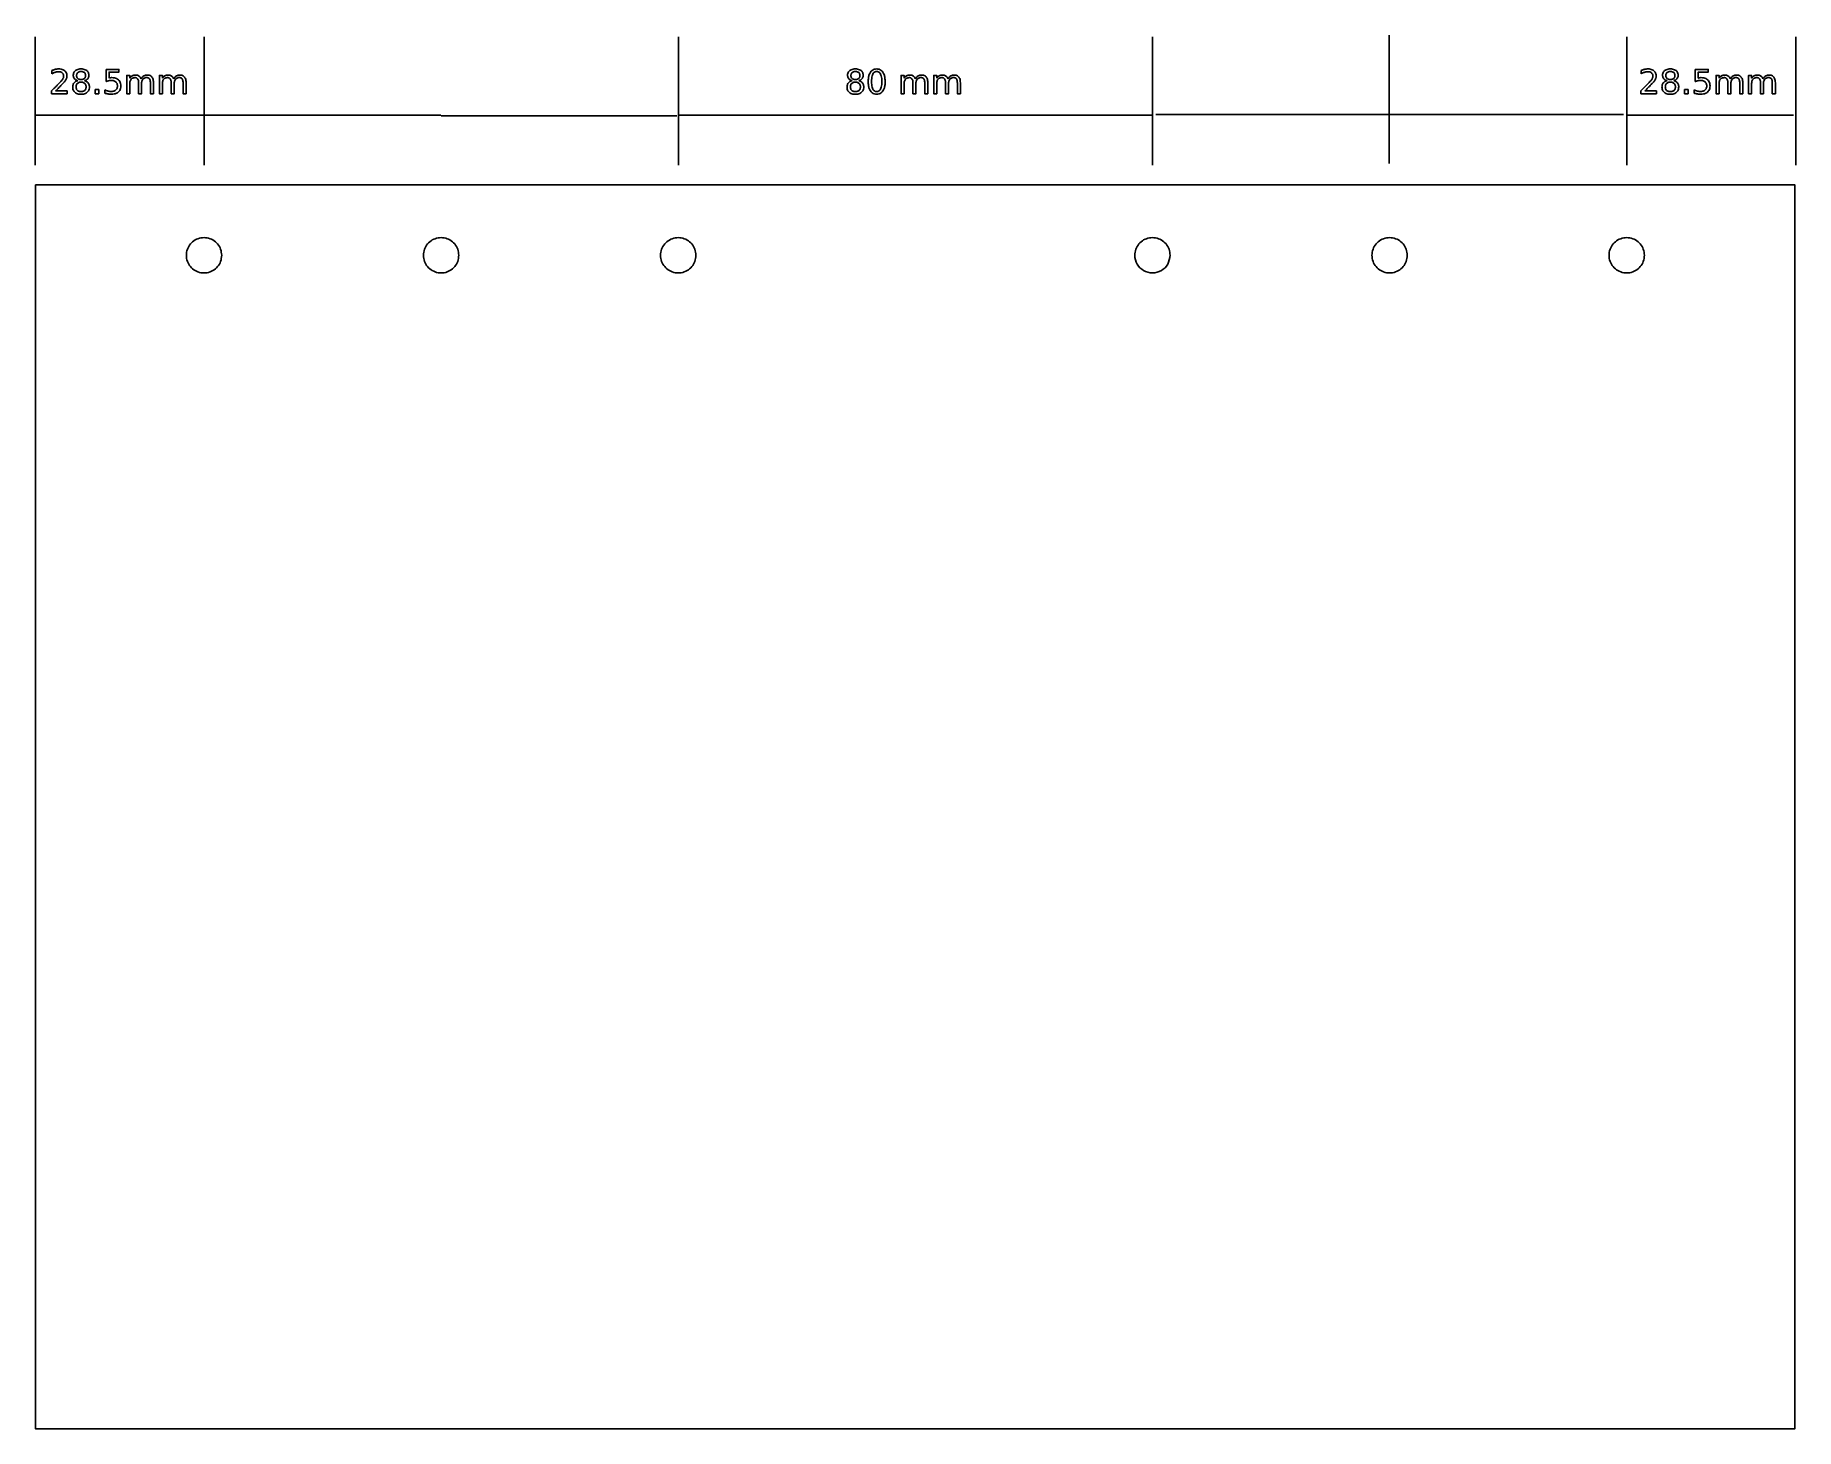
# Model space of a CAD drawing. Extents: x -91 to 206, y 120 to 355.
import ezdxf

# ---------------------------------------------------------------- set-up
doc = ezdxf.new("R2010")
doc.units = 0
doc.layers.get('0').update_dxf_attribs({"linetype": 'CONTINUOUS'})

msp = doc.modelspace()

# ---------------------------------------------------------------- linework, layer by layer
at = {"color": 5}
for points in [[(-90.50311, 354.309835), (-90.50311, 332.664679)], [(-62.00311, 354.309835), (-62.00311, 332.664679)], [(17.996888, 354.309835), (17.996888, 332.664679)], [(97.996888, 354.309835), (97.996888, 332.664679)], [(137.895548, 354.581269), (137.895548, 332.936113)], [(177.996888, 354.309835), (177.996888, 332.664679)], [(206.496888, 354.309835), (206.496888, 332.664679)], [(-87.712932, 348.061976), (-87.712932, 348.624216)], [(-78.560002, 348.822653), (-76.374433, 348.822653), (-76.374433, 348.35412), (-78.050128, 348.35412), (-78.050128, 347.345396)], [(-78.560002, 346.755592), (-78.560002, 348.822653)], [(-74.552667, 346.452428), (-74.552667, 344.707831), (-75.062541, 344.707831), (-75.062541, 347.794637), (-74.552667, 347.794637), (-74.552667, 347.31508)], [(-69.051539, 346.452428), (-69.051539, 344.707831), (-69.561413, 344.707831), (-69.561413, 347.794637), (-69.051539, 347.794637), (-69.051539, 347.31508)], [(56.070988, 346.45242), (56.070988, 344.707824), (55.561118, 344.707824), (55.561118, 347.794629), (56.070988, 347.794629), (56.070988, 347.315072)], [(61.572118, 346.45242), (61.572118, 344.707824), (61.062238, 344.707824), (61.062238, 347.794629), (61.572118, 347.794629), (61.572118, 347.315072)], [(180.389548, 348.061976), (180.389548, 348.624216)], [(189.542478, 348.822653), (191.728048, 348.822653), (191.728048, 348.35412), (190.052358, 348.35412), (190.052358, 347.345396)], [(189.542478, 346.755592), (189.542478, 348.822653)], [(193.549818, 346.452428), (193.549818, 344.707831), (193.039938, 344.707831), (193.039938, 347.794637), (193.549818, 347.794637), (193.549818, 347.31508)], [(199.050938, 346.452428), (199.050938, 344.707831), (198.541068, 344.707831), (198.541068, 347.794637), (199.050938, 347.794637), (199.050938, 347.31508)], [(-87.070766, 345.176364), (-85.127732, 345.176364), (-85.127732, 344.707831), (-87.740493, 344.707831), (-87.740493, 345.176364)], [(-78.733635, 344.804294), (-78.733635, 345.363778)], [(-72.554512, 346.452428), (-72.554512, 344.707831), (-73.064386, 344.707831), (-73.064386, 346.554403)], [(-70.556356, 346.570939), (-70.556356, 344.707831), (-71.06623, 344.707831), (-71.06623, 346.554403)], [(-67.053383, 346.452428), (-67.053383, 344.707831), (-67.563258, 344.707831), (-67.563258, 346.554403)], [(-65.055228, 346.570939), (-65.055228, 344.707831), (-65.565102, 344.707831), (-65.565102, 346.554403)], [(58.069148, 346.45242), (58.069148, 344.707824), (57.559268, 344.707824), (57.559268, 346.554395)], [(60.067298, 346.570931), (60.067298, 344.707824), (59.557428, 344.707824), (59.557428, 346.554395)], [(63.570268, 346.45242), (63.570268, 344.707824), (63.060398, 344.707824), (63.060398, 346.554395)], [(65.568428, 346.570931), (65.568428, 344.707824), (65.058548, 344.707824), (65.058548, 346.554395)], [(181.031718, 345.176364), (182.974748, 345.176364), (182.974748, 344.707831), (180.361988, 344.707831), (180.361988, 345.176364)], [(189.368848, 344.804294), (189.368848, 345.363778)], [(195.547968, 346.452428), (195.547968, 344.707831), (195.038098, 344.707831), (195.038098, 346.554403)], [(197.546128, 346.570939), (197.546128, 344.707831), (197.036248, 344.707831), (197.036248, 346.554403)], [(201.049098, 346.452428), (201.049098, 344.707831), (200.539228, 344.707831), (200.539228, 346.554403)], [(203.047258, 346.570939), (203.047258, 344.707831), (202.537378, 344.707831), (202.537378, 346.554403)], [(-90.417794, 341.080669), (-62.054932, 341.080669)], [(-61.823443, 341.080669), (-22.055002, 341.080669)], [(-22.007576, 341.011409), (17.760908, 341.011409)], [(17.945068, 341.080669), (97.945068, 341.080669)], [(98.533528, 341.198397), (138.301968, 341.198397)], [(137.692108, 341.198392), (177.460548, 341.198392)], [(177.945068, 341.080669), (206.094898, 341.080669)]]:
    msp.add_lwpolyline(points, dxfattribs=at)
for points in [[(-83.526452, 347.7781)], [(47.097208, 347.778093)], [(51.451808, 348.89706)], [(51.451808, 348.456088)], [(184.576028, 347.7781)], [(-87.070766, 345.176363)], [(-83.322502, 346.898912)], [(-82.765775, 346.66189)], [(-80.362476, 345.407875), (-79.780944, 345.407875), (-79.780944, 344.707831), (-80.362476, 344.707831)], [(-72.63995, 347.20208)], [(-67.138822, 347.20208)], [(47.301148, 346.898904)], [(47.857878, 346.661882)], [(57.983708, 347.202073)], [(63.484838, 347.202073)], [(181.031678, 345.176363)], [(184.779978, 346.898912)], [(185.336708, 346.66189)], [(187.740008, 345.407875), (188.321538, 345.407875), (188.321538, 344.707831), (187.740008, 344.707831)], [(195.462528, 347.20208)], [(200.963658, 347.20208)]]:
    msp.add_lwpolyline(points, close=True, dxfattribs=at)
at = {"color": 1}
for points in [[(-90.459221, 329.33833), (206.349369, 329.33833), (206.349369, 119.52975), (-90.459221, 119.52975)], [(-59.045787, 317.463592)], [(-19.045856, 317.463584)], [(20.948807, 317.460891)], [(100.95167, 317.46232)], [(140.954141, 317.463317)], [(180.954227, 317.46362)]]:
    msp.add_lwpolyline(points, close=True, dxfattribs=at)
at = {"color": 5}
for points, knots in [([(-87.740493, 345.176364), (-87.661661, 345.257587), (-87.487511, 345.437017), (-87.199793, 345.729922), (-86.883604, 346.04958), (-86.586513, 346.350684), (-86.356124, 346.587972), (-86.17781, 346.779015), (-86.034853, 346.947641), (-85.909027, 347.116168), (-85.81684, 347.26852), (-85.754631, 347.410961), (-85.71755, 347.549474), (-85.703562, 347.710793), (-85.724465, 347.890663), (-85.804237, 348.077309), (-85.936367, 348.2294), (-86.106738, 348.346436), (-86.313434, 348.415702), (-86.5211, 348.433413), (-86.720076, 348.421248), (-86.905597, 348.390321), (-87.097554, 348.33931), (-87.296296, 348.266793), (-87.503574, 348.174814), (-87.64145, 348.100503), (-87.712932, 348.061976)], [0, 0, 0, 0, 0.339565, 0.750139, 1.231729, 1.688422, 2.019127, 2.223911, 2.472304, 2.681962, 2.854276, 3.005305, 3.146801, 3.282376, 3.489157, 3.683373, 3.881936, 4.085534, 4.296461, 4.528194, 4.7064, 4.89353, 5.091481, 5.301388, 5.52759, 5.771125, 5.771125, 5.771125, 5.771125]), ([(-87.712932, 348.624216), (-87.640108, 348.6525), (-87.498846, 348.707365), (-87.289047, 348.775294), (-87.089428, 348.82913), (-86.900073, 348.867829), (-86.721373, 348.891597), (-86.472707, 348.902545), (-86.164173, 348.877289), (-85.813148, 348.772229), (-85.524672, 348.592537), (-85.305494, 348.351393), (-85.17409, 348.052024), (-85.143131, 347.779051), (-85.156643, 347.557142), (-85.189083, 347.394837), (-85.244533, 347.234698), (-85.328483, 347.069219), (-85.446228, 346.892018), (-85.560139, 346.736556), (-85.691584, 346.59583), (-85.837737, 346.441614), (-86.050389, 346.220104), (-86.331164, 345.932602), (-86.678316, 345.576954), (-86.932508, 345.31749), (-87.070766, 345.176363)], [0, 0, 0, 0, 0.234333, 0.454551, 0.661201, 0.854284, 1.033984, 1.201361, 1.600432, 1.956662, 2.290226, 2.607759, 2.919498, 3.254739, 3.421367, 3.585322, 3.74957, 3.92829, 4.140309, 4.387444, 4.50515, 4.717654, 5.024984, 5.426266, 5.923254, 6.515952, 6.515952, 6.515952, 6.515952]), ([(-83.322502, 346.898912), (-83.397587, 346.921158), (-83.542287, 346.964029), (-83.733522, 347.078716), (-83.888015, 347.225969), (-84.000381, 347.405116), (-84.06754, 347.610366), (-84.089195, 347.858416), (-84.058317, 348.132542), (-83.937434, 348.406376), (-83.734491, 348.625991), (-83.463428, 348.786156), (-83.131945, 348.880005), (-82.765358, 348.906132), (-82.398823, 348.880039), (-82.067089, 348.786498), (-81.796913, 348.625572), (-81.594085, 348.406416), (-81.473263, 348.132533), (-81.442267, 347.858399), (-81.464237, 347.610272), (-81.532249, 347.404724), (-81.64646, 347.227026), (-81.798631, 347.078639), (-81.988309, 346.964069), (-82.131826, 346.92117), (-82.206291, 346.898912)], [0, 0, 0, 0, 0.234167, 0.451278, 0.661789, 0.869017, 1.07906, 1.303389, 1.611775, 1.896745, 2.185939, 2.494221, 2.829658, 3.210107, 3.591776, 3.927213, 4.234447, 4.523641, 4.80861, 5.116997, 5.341356, 5.551691, 5.759737, 5.968928, 6.184463, 6.416894, 6.416894, 6.416894, 6.416894]), ([(-83.526452, 347.7781), (-83.522829, 347.711604), (-83.515943, 347.585233), (-83.446868, 347.410931), (-83.332545, 347.270533), (-83.175063, 347.169564), (-82.981073, 347.110683), (-82.766268, 347.094463), (-82.551848, 347.110745), (-82.358544, 347.16954), (-82.201865, 347.271535), (-82.083986, 347.410194), (-82.014773, 347.584953), (-81.995811, 347.7781), (-82.014773, 347.971247), (-82.083986, 348.146007), (-82.201865, 348.284666), (-82.358544, 348.386661), (-82.551848, 348.445456), (-82.766268, 348.461738), (-82.981073, 348.445518), (-83.175063, 348.386637), (-83.332545, 348.285668), (-83.446868, 348.14527), (-83.515943, 347.970967), (-83.522829, 347.844596), (-83.526452, 347.7781)], [0, 0, 0, 0, 0.198745, 0.377701, 0.552033, 0.733625, 0.930322, 1.154145, 1.376443, 1.572264, 1.753601, 1.929885, 2.109528, 2.308342, 2.507157, 2.6868, 2.863084, 3.044421, 3.240242, 3.46254, 3.686363, 3.88306, 4.064652, 4.238984, 4.41794, 4.616686, 4.616686, 4.616686, 4.616686]), ([(-74.552667, 347.31508), (-74.513438, 347.374133), (-74.437833, 347.487944), (-74.296621, 347.62979), (-74.139567, 347.739544), (-73.963398, 347.815702), (-73.768298, 347.860105), (-73.560213, 347.874216), (-73.351442, 347.858069), (-73.156367, 347.800882), (-72.985038, 347.703544), (-72.838754, 347.570056), (-72.719012, 347.400741), (-72.666974, 347.269984), (-72.63995, 347.20208)], [0, 0, 0, 0, 0.212274, 0.409108, 0.596414, 0.783877, 0.98109, 1.193837, 1.407513, 1.606029, 1.798568, 1.993458, 2.195839, 2.414486, 2.414486, 2.414486, 2.414486]), ([(-72.63995, 347.20208), (-72.597177, 347.272969), (-72.515353, 347.40858), (-72.361437, 347.579599), (-72.190238, 347.711983), (-71.998533, 347.804202), (-71.786923, 347.858195), (-71.539085, 347.876815), (-71.270359, 347.848473), (-71.007782, 347.731434), (-70.802442, 347.533101), (-70.656008, 347.267329), (-70.569651, 346.938305), (-70.561002, 346.699303), (-70.556356, 346.570939)], [0, 0, 0, 0, 0.247938, 0.474306, 0.685796, 0.893294, 1.107877, 1.337039, 1.636461, 1.909034, 2.183059, 2.477506, 2.80891, 3.193413, 3.193413, 3.193413, 3.193413]), ([(-69.051539, 347.31508), (-69.01231, 347.374133), (-68.936705, 347.487944), (-68.795493, 347.62979), (-68.638439, 347.739544), (-68.46227, 347.815702), (-68.267169, 347.860105), (-68.059085, 347.874216), (-67.850313, 347.858069), (-67.655238, 347.800882), (-67.483909, 347.703544), (-67.337626, 347.570056), (-67.217884, 347.400741), (-67.165846, 347.269984), (-67.138822, 347.20208)], [0, 0, 0, 0, 0.212274, 0.409108, 0.596414, 0.783877, 0.98109, 1.193838, 1.407514, 1.60603, 1.798568, 1.993458, 2.19584, 2.414486, 2.414486, 2.414486, 2.414486]), ([(-67.138822, 347.20208), (-67.096049, 347.272969), (-67.014225, 347.40858), (-66.860309, 347.579599), (-66.68911, 347.711983), (-66.497405, 347.804202), (-66.285795, 347.858195), (-66.037957, 347.876815), (-65.769231, 347.848473), (-65.506654, 347.731434), (-65.301314, 347.533101), (-65.15488, 347.267329), (-65.068523, 346.938305), (-65.059874, 346.699303), (-65.055228, 346.570939)], [0, 0, 0, 0, 0.247938, 0.474306, 0.685796, 0.893294, 1.107877, 1.337039, 1.636461, 1.909034, 2.183059, 2.477506, 2.80891, 3.193413, 3.193413, 3.193413, 3.193413]), ([(47.301148, 346.898904), (47.226063, 346.921149), (47.081363, 346.964019), (46.890128, 347.078706), (46.73564, 347.225963), (46.623271, 347.405108), (46.556111, 347.610358), (46.534455, 347.858408), (46.565335, 348.132535), (46.686221, 348.406369), (46.889168, 348.62598), (47.160227, 348.786149), (47.491708, 348.879998), (47.858296, 348.906125), (48.224831, 348.880032), (48.556567, 348.786491), (48.826743, 348.625564), (49.02957, 348.406408), (49.150391, 348.132525), (49.181387, 347.858391), (49.159417, 347.610264), (49.091407, 347.404717), (48.977197, 347.227018), (48.825026, 347.078632), (48.635349, 346.964061), (48.491832, 346.921162), (48.417368, 346.898904)], [0, 0, 0, 0, 0.234166, 0.451276, 0.661788, 0.869016, 1.079059, 1.303387, 1.611774, 1.896745, 2.185942, 2.49422, 2.829655, 3.210104, 3.591776, 3.927215, 4.234448, 4.523641, 4.808611, 5.116997, 5.341356, 5.55169, 5.759735, 5.968927, 6.184462, 6.416891, 6.416891, 6.416891, 6.416891]), ([(47.097208, 347.778093), (47.100831, 347.711597), (47.107716, 347.585226), (47.176788, 347.410924), (47.291107, 347.270523), (47.448592, 347.169557), (47.642581, 347.110675), (47.857386, 347.094455), (48.071805, 347.110737), (48.265112, 347.169533), (48.421793, 347.271525), (48.539674, 347.410186), (48.608887, 347.584946), (48.627848, 347.778093), (48.608887, 347.97124), (48.539674, 348.146), (48.421793, 348.284661), (48.265112, 348.386653), (48.071805, 348.445449), (47.857386, 348.461731), (47.642581, 348.445511), (47.448592, 348.386629), (47.291107, 348.285663), (47.176788, 348.145262), (47.107716, 347.97096), (47.100831, 347.844589), (47.097208, 347.778093)], [0, 0, 0, 0, 0.198746, 0.377701, 0.55203, 0.733625, 0.930322, 1.154142, 1.376441, 1.572264, 1.753604, 1.929888, 2.109532, 2.308346, 2.507161, 2.686805, 2.863089, 3.044428, 3.240252, 3.46255, 3.686371, 3.883067, 4.064663, 4.238991, 4.417947, 4.616693, 4.616693, 4.616693, 4.616693]), ([(50.393468, 345.173601), (50.319302, 345.311034), (50.158778, 345.608494), (50.052545, 346.154528), (50.017869, 346.7611), (50.050397, 347.37), (50.165135, 347.910426), (50.365334, 348.346269), (50.65379, 348.668558), (51.03037, 348.867323), (51.307743, 348.886895), (51.451808, 348.89706)], [0, 0, 0, 0, 0.466233, 1.009117, 1.648581, 2.289267, 2.832151, 3.297281, 3.711439, 4.108776, 4.538174, 4.538174, 4.538174, 4.538174]), ([(52.507378, 348.348601), (52.582114, 348.211623), (52.743989, 347.914939), (52.850915, 347.368549), (52.885828, 346.761913), (52.852998, 346.152973), (52.737184, 345.612272), (52.536001, 345.177562), (52.248413, 344.853712), (51.872632, 344.661739), (51.45137, 344.610104), (51.031789, 344.662518), (50.649835, 344.851235), (50.48005, 345.06473), (50.393468, 345.173601)], [0, 0, 0, 0, 0.465798, 1.008888, 1.649594, 2.289077, 2.832167, 3.299068, 3.71106, 4.107155, 4.5362, 4.965554, 5.36247, 5.775503, 5.775503, 5.775503, 5.775503]), ([(51.451808, 348.456088), (51.361797, 348.447904), (51.184848, 348.431815), (50.952105, 348.271263), (50.782021, 348.020045), (50.667308, 347.67945), (50.60093, 347.250627), (50.582717, 346.761508), (50.600884, 346.272394), (50.667684, 345.843598), (50.781276, 345.503042), (50.952398, 345.251189), (51.18507, 345.0965), (51.45222, 345.05483), (51.719324, 345.096333), (51.952583, 345.250824), (52.121804, 345.503807), (52.23794, 345.843203), (52.3052, 346.272391), (52.323786, 346.761508), (52.305154, 347.25063), (52.238318, 347.679846), (52.121058, 348.019283), (51.952877, 348.271628), (51.719551, 348.431998), (51.542215, 348.447954), (51.451808, 348.456088)], [0, 0, 0, 0, 0.267247, 0.525368, 0.815319, 1.164937, 1.594473, 2.113472, 2.631247, 3.060784, 3.411554, 3.70026, 3.957878, 4.225072, 4.493467, 4.751082, 5.039073, 5.390366, 5.820057, 6.337846, 6.856859, 7.28655, 7.636693, 7.925931, 8.184048, 8.452498, 8.452498, 8.452498, 8.452498]), ([(51.451808, 348.89706), (51.595384, 348.886672), (51.871638, 348.866685), (52.252853, 348.671302), (52.421384, 348.457629), (52.507378, 348.348601)], [0, 0, 0, 0, 0.429088, 0.825606, 1.238726, 1.238726, 1.238726, 1.238726]), ([(56.070988, 347.315072), (56.110217, 347.374125), (56.185821, 347.487937), (56.327033, 347.629784), (56.484089, 347.739536), (56.660258, 347.815695), (56.855359, 347.860097), (57.063444, 347.874208), (57.272216, 347.858061), (57.467291, 347.800874), (57.638622, 347.703538), (57.784904, 347.570048), (57.904645, 347.400734), (57.956684, 347.269977), (57.983708, 347.202073)], [0, 0, 0, 0, 0.212274, 0.409109, 0.596416, 0.783878, 0.981091, 1.193841, 1.407516, 1.606033, 1.798572, 1.993461, 2.195843, 2.414489, 2.414489, 2.414489, 2.414489]), ([(57.983708, 347.202073), (58.026481, 347.272962), (58.108306, 347.408572), (58.26222, 347.579591), (58.433416, 347.711977), (58.62512, 347.804194), (58.836729, 347.858187), (59.084568, 347.876807), (59.353294, 347.848465), (59.615873, 347.731427), (59.821208, 347.533091), (59.967645, 347.267322), (60.054003, 346.938297), (60.062652, 346.699295), (60.067298, 346.570931)], [0, 0, 0, 0, 0.247937, 0.474305, 0.685794, 0.89329, 1.107872, 1.337033, 1.636458, 1.909031, 2.183054, 2.477501, 2.808905, 3.193409, 3.193409, 3.193409, 3.193409]), ([(61.572118, 347.315072), (61.611347, 347.374125), (61.686951, 347.487937), (61.828163, 347.629784), (61.985219, 347.739536), (62.161388, 347.815695), (62.356489, 347.860097), (62.564573, 347.874208), (62.773344, 347.858061), (62.968417, 347.800875), (63.139743, 347.703534), (63.28603, 347.57005), (63.405774, 347.400735), (63.457813, 347.269977), (63.484838, 347.202073)], [0, 0, 0, 0, 0.212274, 0.409109, 0.596416, 0.783878, 0.981091, 1.193841, 1.407515, 1.606028, 1.798563, 1.993456, 2.195839, 2.414486, 2.414486, 2.414486, 2.414486]), ([(63.484838, 347.202073), (63.527609, 347.272962), (63.609431, 347.408573), (63.763346, 347.579592), (63.934546, 347.711975), (64.12625, 347.804194), (64.337859, 347.858187), (64.585697, 347.876807), (64.854422, 347.848465), (65.116998, 347.731426), (65.322338, 347.533093), (65.468775, 347.267321), (65.555133, 346.938297), (65.563782, 346.699295), (65.568428, 346.570931)], [0, 0, 0, 0, 0.247935, 0.474302, 0.685795, 0.893291, 1.107873, 1.337034, 1.636455, 1.909028, 2.183054, 2.477501, 2.808905, 3.193408, 3.193408, 3.193408, 3.193408]), ([(180.361988, 345.176364), (180.44082, 345.257587), (180.614969, 345.437017), (180.902687, 345.729922), (181.218875, 346.049581), (181.515966, 346.350684), (181.746356, 346.587972), (181.92467, 346.779015), (182.067626, 346.947641), (182.193453, 347.116167), (182.285639, 347.26852), (182.34785, 347.410961), (182.384931, 347.549474), (182.39892, 347.710793), (182.378017, 347.890663), (182.298245, 348.077309), (182.166115, 348.229401), (181.995742, 348.346435), (181.789046, 348.415702), (181.58138, 348.433413), (181.382405, 348.421248), (181.196884, 348.390321), (181.004928, 348.339309), (180.806186, 348.266794), (180.598906, 348.174814), (180.46103, 348.100503), (180.389548, 348.061976)], [0, 0, 0, 0, 0.339565, 0.750139, 1.231728, 1.688421, 2.019126, 2.223911, 2.472304, 2.681961, 2.854275, 3.005305, 3.146801, 3.282376, 3.489157, 3.683373, 3.881936, 4.085536, 4.296463, 4.528194, 4.706402, 4.893531, 5.091481, 5.301389, 5.527592, 5.771128, 5.771128, 5.771128, 5.771128]), ([(180.389548, 348.624216), (180.462372, 348.6525), (180.603634, 348.707365), (180.813435, 348.775294), (181.013055, 348.829129), (181.202411, 348.867829), (181.38111, 348.891597), (181.629777, 348.902545), (181.938311, 348.877289), (182.289334, 348.77223), (182.577805, 348.592535), (182.796984, 348.351394), (182.928388, 348.052024), (182.959349, 347.779051), (182.945833, 347.557141), (182.913382, 347.394834), (182.857903, 347.234703), (182.773965, 347.069217), (182.656216, 346.892017), (182.542302, 346.736557), (182.410858, 346.59583), (182.264703, 346.441614), (182.052048, 346.220106), (181.771277, 345.932601), (181.424126, 345.576954), (181.169936, 345.31749), (181.031678, 345.176363)], [0, 0, 0, 0, 0.234333, 0.454552, 0.661205, 0.854287, 1.033987, 1.201366, 1.600437, 1.956664, 2.290225, 2.607758, 2.919497, 3.254738, 3.421366, 3.585324, 3.749578, 3.928297, 4.140317, 4.387453, 4.505159, 4.717664, 5.024996, 5.426275, 5.923263, 6.515959, 6.515959, 6.515959, 6.515959]), ([(184.779978, 346.898912), (184.704893, 346.921157), (184.560193, 346.964027), (184.368958, 347.078714), (184.21447, 347.22597), (184.102101, 347.405116), (184.034941, 347.610366), (184.013286, 347.858416), (184.044164, 348.132542), (184.165046, 348.406376), (184.367988, 348.625992), (184.639053, 348.786155), (184.970536, 348.880005), (185.337124, 348.906132), (185.703658, 348.880039), (186.035393, 348.786497), (186.305573, 348.625574), (186.5084, 348.406416), (186.629221, 348.132533), (186.660218, 347.858399), (186.638247, 347.610272), (186.570233, 347.404723), (186.456017, 347.227028), (186.303851, 347.078638), (186.114171, 346.964069), (185.970654, 346.92117), (185.896188, 346.898912)], [0, 0, 0, 0, 0.234166, 0.451276, 0.661787, 0.869015, 1.079059, 1.303388, 1.611774, 1.896744, 2.185937, 2.49422, 2.829658, 3.210108, 3.591776, 3.927214, 4.234451, 4.523644, 4.808613, 5.117, 5.341359, 5.551694, 5.759743, 5.968931, 6.184466, 6.416899, 6.416899, 6.416899, 6.416899]), ([(184.576028, 347.7781), (184.579651, 347.711604), (184.586536, 347.585233), (184.655612, 347.41093), (184.769937, 347.270534), (184.927417, 347.169563), (185.121408, 347.110683), (185.336214, 347.094463), (185.550634, 347.110745), (185.743937, 347.16954), (185.900614, 347.271535), (186.018494, 347.410194), (186.087707, 347.584953), (186.106668, 347.7781), (186.087707, 347.971247), (186.018494, 348.146007), (185.900614, 348.284666), (185.743937, 348.386661), (185.550634, 348.445456), (185.336214, 348.461738), (185.121408, 348.445518), (184.927417, 348.386638), (184.769937, 348.285667), (184.655612, 348.145271), (184.586536, 347.970967), (184.579651, 347.844596), (184.576028, 347.7781)], [0, 0, 0, 0, 0.198745, 0.377702, 0.552034, 0.733625, 0.930322, 1.154147, 1.376444, 1.572265, 1.7536, 1.929884, 2.109527, 2.308341, 2.507156, 2.686799, 2.863083, 3.044418, 3.240239, 3.462536, 3.686361, 3.883058, 4.064649, 4.238981, 4.417938, 4.616684, 4.616684, 4.616684, 4.616684]), ([(193.549818, 347.31508), (193.589046, 347.374133), (193.66465, 347.487943), (193.805859, 347.62979), (193.962911, 347.739545), (194.139081, 347.815701), (194.334182, 347.860105), (194.542267, 347.874216), (194.751039, 347.858069), (194.946115, 347.800883), (195.117442, 347.703543), (195.263724, 347.570055), (195.383465, 347.400741), (195.435504, 347.269984), (195.462528, 347.20208)], [0, 0, 0, 0, 0.212273, 0.409105, 0.596408, 0.783874, 0.981087, 1.193832, 1.407512, 1.606029, 1.798565, 1.993454, 2.195835, 2.414482, 2.414482, 2.414482, 2.414482]), ([(195.462528, 347.20208), (195.505301, 347.272969), (195.587127, 347.40858), (195.741044, 347.5796), (195.912246, 347.711982), (196.10395, 347.804202), (196.315559, 347.858195), (196.563397, 347.876815), (196.832122, 347.848473), (197.094698, 347.731434), (197.300039, 347.533101), (197.446475, 347.267329), (197.532833, 346.938305), (197.541482, 346.699303), (197.546128, 346.570939)], [0, 0, 0, 0, 0.247938, 0.474308, 0.685801, 0.893298, 1.10788, 1.337041, 1.636462, 1.909034, 2.18306, 2.477508, 2.808912, 3.193415, 3.193415, 3.193415, 3.193415]), ([(199.050938, 347.31508), (199.090168, 347.374133), (199.165775, 347.487943), (199.306987, 347.629789), (199.464041, 347.739545), (199.640211, 347.815701), (199.835312, 347.860105), (200.043395, 347.874216), (200.252166, 347.858069), (200.447241, 347.800882), (200.618571, 347.703545), (200.764854, 347.570055), (200.884595, 347.400741), (200.936634, 347.269984), (200.963658, 347.20208)], [0, 0, 0, 0, 0.212276, 0.40911, 0.596414, 0.78388, 0.981093, 1.193839, 1.407514, 1.606031, 1.798571, 1.99346, 2.195841, 2.414488, 2.414488, 2.414488, 2.414488]), ([(200.963658, 347.20208), (201.006431, 347.272969), (201.088255, 347.408579), (201.24217, 347.579598), (201.413368, 347.711985), (201.605075, 347.804201), (201.816688, 347.858195), (202.064526, 347.876815), (202.333252, 347.848473), (202.595828, 347.731434), (202.801169, 347.533101), (202.947605, 347.267329), (203.033963, 346.938305), (203.042612, 346.699303), (203.047258, 346.570939)], [0, 0, 0, 0, 0.247938, 0.474305, 0.685794, 0.893295, 1.107881, 1.337043, 1.636464, 1.909036, 2.183062, 2.47751, 2.808914, 3.193417, 3.193417, 3.193417, 3.193417]), ([(-82.206291, 346.898912), (-82.122107, 346.875063), (-81.960159, 346.829184), (-81.745722, 346.703278), (-81.574072, 346.538605), (-81.445878, 346.340542), (-81.369139, 346.111256), (-81.345052, 345.825525), (-81.376965, 345.507578), (-81.499815, 345.185874), (-81.713175, 344.932034), (-82.003024, 344.750259), (-82.363531, 344.646451), (-82.76586, 344.617975), (-83.168579, 344.646445), (-83.529644, 344.750564), (-83.820988, 344.931052), (-84.032916, 345.1863), (-84.154788, 345.507702), (-84.186455, 345.825531), (-84.162435, 346.111273), (-84.085609, 346.340481), (-83.957501, 346.539144), (-83.784201, 346.703083), (-83.569102, 346.829097), (-83.406789, 346.87505), (-83.322502, 346.898912)], [0, 0, 0, 0, 0.261659, 0.50336, 0.737269, 0.969509, 1.204249, 1.454782, 1.824813, 2.154236, 2.472102, 2.801787, 3.165915, 3.586037, 4.006464, 4.37147, 4.702447, 5.019334, 5.348417, 5.718414, 5.968948, 6.203688, 6.435928, 6.670944, 6.913439, 7.175388, 7.175388, 7.175388, 7.175388]), ([(-82.765775, 346.66189), (-82.84834, 346.658027), (-83.004507, 346.65072), (-83.220883, 346.578183), (-83.397332, 346.458701), (-83.527342, 346.293871), (-83.603654, 346.090215), (-83.624633, 345.865381), (-83.603654, 345.64056), (-83.527342, 345.436869), (-83.397332, 345.272163), (-83.220883, 345.152203), (-83.004507, 345.081642), (-82.765772, 345.062126), (-82.527052, 345.081651), (-82.310636, 345.15217), (-82.133788, 345.272641), (-82.003016, 345.437621), (-81.925431, 345.641205), (-81.904038, 345.865802), (-81.925369, 346.090333), (-82.002619, 346.294285), (-82.134162, 346.457806), (-82.309508, 346.578617), (-82.526286, 346.650755), (-82.682822, 346.658033), (-82.765775, 346.66189)], [0, 0, 0, 0, 0.247031, 0.467245, 0.675101, 0.877885, 1.086709, 1.31836, 1.55001, 1.758834, 1.961618, 2.169474, 2.389688, 2.636719, 2.88375, 3.103964, 3.311819, 3.516514, 3.725671, 3.956137, 4.187822, 4.396979, 4.600715, 4.807562, 5.027777, 5.276027, 5.276027, 5.276027, 5.276027]), ([(-78.050128, 347.345396), (-78.023272, 347.354075), (-77.96998, 347.371299), (-77.888957, 347.391512), (-77.807814, 347.406296), (-77.727067, 347.419166), (-77.64604, 347.426491), (-77.448881, 347.431555), (-77.14913, 347.4047), (-76.771384, 347.279436), (-76.463313, 347.064919), (-76.232569, 346.776464), (-76.096048, 346.419951), (-76.058182, 346.024709), (-76.096302, 345.627732), (-76.2362, 345.266317), (-76.47501, 344.977092), (-76.800886, 344.769383), (-77.203146, 344.649428), (-77.553344, 344.623538), (-77.825509, 344.631232), (-78.002161, 344.646087), (-78.18095, 344.670553), (-78.362346, 344.705434), (-78.547286, 344.749279), (-78.670812, 344.785747), (-78.733635, 344.804294)], [0, 0, 0, 0, 0.084655, 0.167987, 0.250269, 0.332037, 0.413215, 0.494098, 0.92365, 1.308608, 1.674759, 2.034167, 2.400444, 2.803177, 3.215785, 3.586833, 3.948188, 4.321834, 4.729197, 5.194921, 5.368929, 5.545929, 5.726438, 5.91004, 6.09989, 6.296371, 6.296371, 6.296371, 6.296371]), ([(-78.733635, 345.363778), (-78.678364, 345.335321), (-78.568661, 345.278837), (-78.396803, 345.21217), (-78.221215, 345.159848), (-78.040236, 345.122997), (-77.853064, 345.101269), (-77.627043, 345.09203), (-77.374265, 345.111381), (-77.113413, 345.194818), (-76.900267, 345.336648), (-76.740127, 345.528365), (-76.645245, 345.766252), (-76.618974, 346.027988), (-76.645244, 346.289723), (-76.740127, 346.527614), (-76.900266, 346.719318), (-77.113414, 346.861199), (-77.374259, 346.944425), (-77.6122, 346.963373), (-77.810743, 346.955828), (-77.959969, 346.939171), (-78.109087, 346.911751), (-78.258596, 346.871814), (-78.409755, 346.820534), (-78.509244, 346.777532), (-78.560002, 346.755592)], [0, 0, 0, 0, 0.186393, 0.369959, 0.552021, 0.735497, 0.923291, 1.116662, 1.41379, 1.679032, 1.929076, 2.17182, 2.416975, 2.685489, 2.954003, 3.199158, 3.441902, 3.691947, 3.957188, 4.254316, 4.403247, 4.552991, 4.70435, 4.857661, 5.016868, 5.182703, 5.182703, 5.182703, 5.182703]), ([(-73.064386, 346.554403), (-73.067069, 346.645237), (-73.071977, 346.811399), (-73.122166, 347.036557), (-73.20965, 347.214349), (-73.340467, 347.342665), (-73.512686, 347.415767), (-73.720627, 347.435646), (-73.944246, 347.411369), (-74.160471, 347.320664), (-74.333906, 347.168291), (-74.463012, 346.967983), (-74.54057, 346.722562), (-74.548481, 346.545907), (-74.552667, 346.452428)], [0, 0, 0, 0, 0.272187, 0.497912, 0.686793, 0.858751, 1.035608, 1.236695, 1.479788, 1.703678, 1.928614, 2.161686, 2.410671, 2.690498, 2.690498, 2.690498, 2.690498]), ([(-71.06623, 346.554403), (-71.068914, 346.644839), (-71.073834, 346.810612), (-71.124314, 347.03558), (-71.211118, 347.213963), (-71.341419, 347.342248), (-71.511569, 347.415726), (-71.719005, 347.435626), (-71.943002, 347.41163), (-72.161029, 347.322287), (-72.336281, 347.171196), (-72.464894, 346.970151), (-72.542475, 346.723895), (-72.550344, 346.546424), (-72.554512, 346.452428)], [0, 0, 0, 0, 0.270964, 0.49669, 0.686658, 0.858176, 1.033355, 1.2314, 1.477498, 1.70272, 1.927125, 2.160453, 2.410313, 2.691664, 2.691664, 2.691664, 2.691664]), ([(-67.563258, 346.554403), (-67.565941, 346.645237), (-67.570849, 346.811399), (-67.621038, 347.036557), (-67.708522, 347.214349), (-67.839338, 347.342665), (-68.011558, 347.415767), (-68.219498, 347.435646), (-68.443117, 347.411369), (-68.659343, 347.320665), (-68.832777, 347.168291), (-68.961883, 346.967984), (-69.039442, 346.722563), (-69.047353, 346.545907), (-69.051539, 346.452428)], [0, 0, 0, 0, 0.272187, 0.497912, 0.686793, 0.858751, 1.035608, 1.236694, 1.479788, 1.703677, 1.928614, 2.161685, 2.410671, 2.690497, 2.690497, 2.690497, 2.690497]), ([(-65.565102, 346.554403), (-65.567786, 346.644839), (-65.572706, 346.810612), (-65.623186, 347.03558), (-65.70999, 347.213963), (-65.840291, 347.342248), (-66.010441, 347.415726), (-66.217877, 347.435626), (-66.441874, 347.41163), (-66.659901, 347.322287), (-66.835153, 347.171196), (-66.963766, 346.970151), (-67.041346, 346.723895), (-67.049215, 346.546424), (-67.053383, 346.452428)], [0, 0, 0, 0, 0.270964, 0.49669, 0.686658, 0.858176, 1.033355, 1.2314, 1.477498, 1.70272, 1.927125, 2.160453, 2.410313, 2.691664, 2.691664, 2.691664, 2.691664]), ([(48.417368, 346.898904), (48.501551, 346.875055), (48.663498, 346.829176), (48.877934, 346.703269), (49.049588, 346.538599), (49.177777, 346.340533), (49.254513, 346.111248), (49.278599, 345.825518), (49.246687, 345.507571), (49.12384, 345.185868), (48.910484, 344.932023), (48.620631, 344.750252), (48.260123, 344.646443), (47.857793, 344.617967), (47.455074, 344.646437), (47.094009, 344.750556), (46.802664, 344.931044), (46.590736, 345.186292), (46.468865, 345.507695), (46.437199, 345.825524), (46.461219, 346.111266), (46.538045, 346.340474), (46.666155, 346.539136), (46.839454, 346.703075), (47.054551, 346.82909), (47.216862, 346.875042), (47.301148, 346.898904)], [0, 0, 0, 0, 0.261656, 0.503358, 0.737268, 0.969506, 1.204244, 1.454778, 1.824809, 2.154231, 2.472094, 2.801783, 3.165913, 3.586036, 4.006462, 4.371469, 4.702446, 5.019333, 5.348416, 5.718414, 5.968947, 6.203687, 6.435927, 6.670944, 6.913437, 7.175382, 7.175382, 7.175382, 7.175382]), ([(47.857878, 346.661882), (47.775313, 346.658019), (47.619147, 346.650712), (47.402771, 346.578174), (47.22632, 346.458693), (47.096309, 346.293864), (47.019996, 346.090208), (46.999018, 345.865374), (47.019996, 345.640552), (47.096309, 345.436861), (47.22632, 345.272155), (47.402771, 345.152197), (47.619147, 345.081635), (47.857882, 345.062119), (48.096602, 345.081644), (48.313019, 345.152162), (48.489865, 345.272636), (48.62064, 345.437613), (48.698227, 345.641198), (48.719621, 345.865795), (48.69829, 346.090326), (48.621037, 346.294278), (48.489491, 346.457797), (48.314144, 346.578609), (48.097367, 346.650747), (47.94083, 346.658025), (47.857878, 346.661882)], [0, 0, 0, 0, 0.247029, 0.467243, 0.675101, 0.877885, 1.08671, 1.31836, 1.550011, 1.758835, 1.961619, 2.169477, 2.389691, 2.63672, 2.883754, 3.103968, 3.311822, 3.516518, 3.725676, 3.956142, 4.187826, 4.396984, 4.600722, 4.80757, 5.027784, 5.276034, 5.276034, 5.276034, 5.276034]), ([(57.559268, 346.554395), (57.556585, 346.645229), (57.551677, 346.811391), (57.501487, 347.03655), (57.413999, 347.21434), (57.283188, 347.342657), (57.110971, 347.415759), (56.903031, 347.435638), (56.679411, 347.411361), (56.463184, 347.320657), (56.289744, 347.168286), (56.160642, 346.967976), (56.083085, 346.722555), (56.075174, 346.545899), (56.070988, 346.45242)], [0, 0, 0, 0, 0.272187, 0.497912, 0.686794, 0.858749, 1.035604, 1.236687, 1.479784, 1.703676, 1.928615, 2.161685, 2.41067, 2.690497, 2.690497, 2.690497, 2.690497]), ([(59.557428, 346.554395), (59.554744, 346.644831), (59.549823, 346.810604), (59.499343, 347.035572), (59.412537, 347.213955), (59.282234, 347.34224), (59.112083, 347.415718), (58.904647, 347.435618), (58.68065, 347.411623), (58.462624, 347.322279), (58.287373, 347.171189), (58.158763, 346.970143), (58.081185, 346.723887), (58.073316, 346.546416), (58.069148, 346.45242)], [0, 0, 0, 0, 0.270964, 0.49669, 0.686659, 0.858178, 1.033358, 1.231404, 1.477502, 1.702722, 1.927125, 2.160452, 2.410312, 2.691664, 2.691664, 2.691664, 2.691664]), ([(63.060398, 346.554395), (63.057715, 346.645229), (63.052807, 346.811391), (63.002617, 347.03655), (62.915129, 347.21434), (62.784316, 347.342658), (62.612095, 347.415759), (62.404155, 347.435638), (62.180536, 347.411361), (61.964312, 347.320656), (61.790874, 347.168285), (61.661772, 346.967976), (61.584215, 346.722555), (61.576304, 346.545899), (61.572118, 346.45242)], [0, 0, 0, 0, 0.272187, 0.497912, 0.686794, 0.85875, 1.035608, 1.236697, 1.479788, 1.703677, 1.928615, 2.161685, 2.41067, 2.690497, 2.690497, 2.690497, 2.690497]), ([(65.058548, 346.554395), (65.055864, 346.644831), (65.050944, 346.810603), (65.000466, 347.035571), (64.913667, 347.213957), (64.783364, 347.34224), (64.613213, 347.415718), (64.405777, 347.435618), (64.18178, 347.411623), (63.963753, 347.32228), (63.788504, 347.171188), (63.659887, 346.970144), (63.582305, 346.723887), (63.574436, 346.546416), (63.570268, 346.45242)], [0, 0, 0, 0, 0.270964, 0.496689, 0.686656, 0.858175, 1.033355, 1.2314, 1.477498, 1.702719, 1.927122, 2.160451, 2.410313, 2.691665, 2.691665, 2.691665, 2.691665]), ([(185.896188, 346.898912), (185.980373, 346.875063), (186.142321, 346.829184), (186.356759, 346.703279), (186.528408, 346.538604), (186.656603, 346.340542), (186.733343, 346.111256), (186.757429, 345.825525), (186.725517, 345.507578), (186.602666, 345.185874), (186.389305, 344.932034), (186.099457, 344.750259), (185.738951, 344.646451), (185.336623, 344.617975), (184.933904, 344.646445), (184.572839, 344.750564), (184.281494, 344.931052), (184.069566, 345.1863), (183.947695, 345.507702), (183.916029, 345.825531), (183.940049, 346.111273), (184.016875, 346.340482), (184.144985, 346.539142), (184.31828, 346.703084), (184.533378, 346.829098), (184.695691, 346.87505), (184.779978, 346.898912)], [0, 0, 0, 0, 0.26166, 0.503362, 0.737269, 0.96951, 1.20425, 1.454784, 1.824815, 2.154238, 2.472104, 2.801789, 3.165915, 3.586037, 4.006463, 4.37147, 4.702447, 5.019334, 5.348416, 5.718414, 5.968947, 6.203687, 6.435928, 6.670941, 6.913434, 7.175384, 7.175384, 7.175384, 7.175384]), ([(185.336708, 346.66189), (185.254142, 346.658027), (185.097974, 346.65072), (184.881597, 346.578183), (184.70515, 346.4587), (184.575139, 346.293872), (184.498826, 346.090215), (184.477848, 345.865381), (184.498826, 345.64056), (184.575139, 345.436869), (184.70515, 345.272164), (184.881597, 345.152202), (185.097974, 345.081642), (185.336709, 345.062126), (185.575429, 345.081651), (185.791845, 345.152171), (185.968695, 345.27264), (186.099464, 345.437622), (186.177048, 345.641205), (186.198441, 345.865802), (186.17711, 346.090333), (186.099862, 346.294284), (185.968321, 346.457807), (185.792974, 346.578616), (185.576197, 346.650755), (185.41966, 346.658033), (185.336708, 346.66189)], [0, 0, 0, 0, 0.247033, 0.467248, 0.675101, 0.877886, 1.086711, 1.318362, 1.550012, 1.758836, 1.961621, 2.169475, 2.389689, 2.636722, 2.883752, 3.103966, 3.311823, 3.516516, 3.725673, 3.956139, 4.187823, 4.39698, 4.600715, 4.807563, 5.027777, 5.276027, 5.276027, 5.276027, 5.276027]), ([(190.052358, 347.345396), (190.079212, 347.354076), (190.132503, 347.371299), (190.213524, 347.391512), (190.294667, 347.406296), (190.375414, 347.419166), (190.456439, 347.426491), (190.653597, 347.431555), (190.953347, 347.4047), (191.331094, 347.279436), (191.639166, 347.064919), (191.869912, 346.776464), (192.006434, 346.419951), (192.044301, 346.024709), (192.006181, 345.627732), (191.866284, 345.266317), (191.627475, 344.977092), (191.301599, 344.769383), (190.89934, 344.649427), (190.549141, 344.623538), (190.276975, 344.631232), (190.100322, 344.646087), (189.921532, 344.670553), (189.740135, 344.705434), (189.555196, 344.749279), (189.431671, 344.785747), (189.368848, 344.804294)], [0, 0, 0, 0, 0.084651, 0.167982, 0.250265, 0.332033, 0.41321, 0.494088, 0.923641, 1.3086, 1.674752, 2.034162, 2.400439, 2.803172, 3.21578, 3.586828, 3.948183, 4.321828, 4.729191, 5.194915, 5.368923, 5.545924, 5.726436, 5.910038, 6.099887, 6.296367, 6.296367, 6.296367, 6.296367]), ([(189.368848, 345.363778), (189.424119, 345.335321), (189.533823, 345.278837), (189.70568, 345.212171), (189.881268, 345.159848), (190.062245, 345.122997), (190.249416, 345.101269), (190.475436, 345.09203), (190.728214, 345.111381), (190.989068, 345.194818), (191.202217, 345.336646), (191.362354, 345.528365), (191.457236, 345.766253), (191.483506, 346.027988), (191.457236, 346.289723), (191.362354, 346.527613), (191.202218, 346.71932), (190.989066, 346.861198), (190.728221, 346.944425), (190.49028, 346.963373), (190.291738, 346.955828), (190.142513, 346.939171), (189.993396, 346.91175), (189.843886, 346.871815), (189.692725, 346.820534), (189.593236, 346.777532), (189.542478, 346.755592)], [0, 0, 0, 0, 0.186394, 0.36996, 0.552021, 0.735495, 0.923287, 1.116658, 1.413786, 1.679029, 1.929076, 2.171819, 2.416973, 2.685488, 2.954002, 3.199156, 3.441899, 3.691946, 3.957189, 4.254317, 4.403246, 4.552988, 4.704346, 4.857659, 5.016867, 5.182703, 5.182703, 5.182703, 5.182703]), ([(195.038098, 346.554403), (195.035415, 346.645237), (195.030507, 346.811399), (194.980317, 347.036557), (194.89283, 347.21435), (194.762012, 347.342664), (194.589793, 347.415766), (194.381854, 347.435646), (194.158236, 347.411369), (193.942012, 347.320664), (193.768575, 347.168292), (193.639472, 346.967983), (193.561915, 346.722562), (193.554004, 346.545907), (193.549818, 346.452428)], [0, 0, 0, 0, 0.272187, 0.497912, 0.686794, 0.858753, 1.035611, 1.236696, 1.479786, 1.703676, 1.928614, 2.161684, 2.410669, 2.690495, 2.690495, 2.690495, 2.690495]), ([(197.036248, 346.554403), (197.033564, 346.644839), (197.028644, 346.810611), (196.978166, 347.035579), (196.891367, 347.213965), (196.761064, 347.342248), (196.590913, 347.415726), (196.383477, 347.435626), (196.15948, 347.411631), (195.941453, 347.322287), (195.766204, 347.171195), (195.637587, 346.970152), (195.560005, 346.723895), (195.552136, 346.546424), (195.547968, 346.452428)], [0, 0, 0, 0, 0.270964, 0.496689, 0.686656, 0.858175, 1.033355, 1.2314, 1.477498, 1.702719, 1.927122, 2.160452, 2.410313, 2.691664, 2.691664, 2.691664, 2.691664]), ([(200.539228, 346.554403), (200.536545, 346.645237), (200.531637, 346.811399), (200.481447, 347.036557), (200.39396, 347.21435), (200.263142, 347.342664), (200.090923, 347.415766), (199.882982, 347.435646), (199.659363, 347.411369), (199.443137, 347.320665), (199.269705, 347.168289), (199.140596, 346.967984), (199.063036, 346.722563), (199.055124, 346.545907), (199.050938, 346.452428)], [0, 0, 0, 0, 0.272187, 0.497912, 0.686794, 0.858753, 1.035611, 1.236696, 1.479791, 1.70368, 1.928615, 2.161688, 2.410674, 2.690501, 2.690501, 2.690501, 2.690501]), ([(202.537378, 346.554403), (202.534694, 346.644839), (202.529773, 346.810612), (202.479293, 347.035581), (202.392486, 347.213961), (202.26219, 347.342249), (202.092041, 347.415726), (201.884606, 347.435626), (201.660608, 347.41163), (201.442579, 347.322286), (201.267323, 347.171198), (201.138714, 346.97015), (201.061135, 346.723895), (201.053266, 346.546424), (201.049098, 346.452428)], [0, 0, 0, 0, 0.270964, 0.49669, 0.686659, 0.858174, 1.033351, 1.231396, 1.477494, 1.702719, 1.927126, 2.160452, 2.410312, 2.691664, 2.691664, 2.691664, 2.691664])]:
    msp.add_open_spline(points, degree=3, knots=knots, dxfattribs=at)
at = {"color": 1}
for points, knots in [([(-59.045787, 317.463592), (-59.081387, 317.115236), (-59.152077, 316.423511), (-59.700517, 315.509384), (-60.503526, 314.829756), (-61.497901, 314.469303), (-62.553046, 314.469303), (-63.546028, 314.829756), (-64.354598, 315.509384), (-64.882377, 316.423511), (-65.066651, 317.463592), (-64.882377, 318.503673), (-64.354598, 319.4178), (-63.546028, 320.097428), (-62.553046, 320.457881), (-61.497901, 320.457881), (-60.503526, 320.097428), (-59.700517, 319.4178), (-59.152077, 318.503673), (-59.081387, 317.811948), (-59.045787, 317.463592)], [0, 0, 0, 0, 1.039764, 2.064647, 3.104411, 4.144175, 5.169058, 6.208822, 7.248586, 8.273469, 9.313233, 10.352996, 11.37788, 12.417644, 13.457407, 14.482291, 15.522054, 16.561818, 17.586702, 18.626465, 18.626465, 18.626465, 18.626465]), ([(-19.045856, 317.463584), (-19.081456, 317.115228), (-19.152146, 316.423503), (-19.700586, 315.509376), (-20.503596, 314.829747), (-21.497971, 314.469295), (-22.553116, 314.469295), (-23.546098, 314.829747), (-24.354668, 315.509376), (-24.882447, 316.423503), (-25.066721, 317.463584), (-24.882447, 318.503665), (-24.354668, 319.417792), (-23.546098, 320.097421), (-22.553116, 320.457873), (-21.497971, 320.457873), (-20.503596, 320.097421), (-19.700586, 319.417792), (-19.152146, 318.503665), (-19.081456, 317.81194), (-19.045856, 317.463584)], [0, 0, 0, 0, 1.039764, 2.064647, 3.104411, 4.144175, 5.169058, 6.208822, 7.248586, 8.27347, 9.313233, 10.352997, 11.377881, 12.417645, 13.457409, 14.482292, 15.522056, 16.56182, 17.586703, 18.626467, 18.626467, 18.626467, 18.626467]), ([(20.948807, 317.460891), (20.91324, 317.112851), (20.842614, 316.421753), (20.294671, 315.508456), (19.492391, 314.829444), (18.498917, 314.469318), (17.44473, 314.469318), (16.452648, 314.829444), (15.644812, 315.508456), (15.117512, 316.421753), (14.933405, 317.460891), (15.117512, 318.500029), (15.644812, 319.413326), (16.452648, 320.092338), (17.44473, 320.452464), (18.498917, 320.452464), (19.492391, 320.092338), (20.294671, 319.413326), (20.842614, 318.500029), (20.91324, 317.808931), (20.948807, 317.460891)], [0, 0, 0, 0, 1.038821, 2.062774, 3.101595, 4.140416, 5.164369, 6.20319, 7.242011, 8.265964, 9.304785, 10.343606, 11.367559, 12.40638, 13.445201, 14.469154, 15.507975, 16.546795, 17.570749, 18.60957, 18.60957, 18.60957, 18.60957]), ([(100.95167, 317.46232), (100.869811, 316.937293), (100.708521, 315.90281), (99.522817, 314.763953), (97.97607, 314.341882), (96.413252, 314.76418), (95.274807, 315.901925), (94.901436, 317.290654), (95.117821, 318.501556), (95.645047, 319.415805), (96.453361, 320.095007), (97.445898, 320.455343), (98.5006, 320.455333), (99.494551, 320.095037), (100.297219, 319.415696), (100.845425, 318.501959), (100.916085, 317.810527), (100.95167, 317.46232)], [0, 0, 0, 0, 1.557234, 3.068281, 4.625515, 6.182749, 7.693795, 9.251029, 10.290351, 11.314798, 12.35412, 13.393441, 14.417889, 15.45721, 16.496532, 17.520979, 18.5603, 18.5603, 18.5603, 18.5603]), ([(140.954141, 317.463317), (140.918541, 317.114961), (140.847851, 316.423236), (140.299411, 315.509109), (139.496401, 314.82948), (138.502026, 314.469028), (137.446881, 314.469028), (136.453899, 314.82948), (135.645329, 315.509109), (135.11755, 316.423236), (134.933276, 317.463317), (135.11755, 318.503398), (135.645329, 319.417525), (136.453899, 320.097154), (137.446881, 320.457606), (138.502026, 320.457606), (139.496401, 320.097154), (140.299411, 319.417525), (140.847851, 318.503398), (140.918541, 317.811673), (140.954141, 317.463317)], [0, 0, 0, 0, 1.039764, 2.064647, 3.104411, 4.144175, 5.169058, 6.208822, 7.248586, 8.27347, 9.313233, 10.352997, 11.377881, 12.417645, 13.457409, 14.482292, 15.522056, 16.56182, 17.586703, 18.626467, 18.626467, 18.626467, 18.626467]), ([(180.954227, 317.46362), (180.918627, 317.115264), (180.847937, 316.423539), (180.299497, 315.509412), (179.496488, 314.829784), (178.502113, 314.469331), (177.446968, 314.469331), (176.453986, 314.829784), (175.645416, 315.509412), (175.117637, 316.423539), (174.933363, 317.46362), (175.117637, 318.503701), (175.645416, 319.417828), (176.453986, 320.097456), (177.446968, 320.457909), (178.502113, 320.457909), (179.496488, 320.097456), (180.299497, 319.417828), (180.847937, 318.503701), (180.918627, 317.811976), (180.954227, 317.46362)], [0, 0, 0, 0, 1.039764, 2.064647, 3.104411, 4.144175, 5.169058, 6.208822, 7.248586, 8.273469, 9.313233, 10.352996, 11.37788, 12.417644, 13.457407, 14.482291, 15.522054, 16.561818, 17.586702, 18.626465, 18.626465, 18.626465, 18.626465])]:
    msp.add_open_spline(points, degree=3, knots=knots, dxfattribs=at)

doc.saveas('drawing.dxf')
